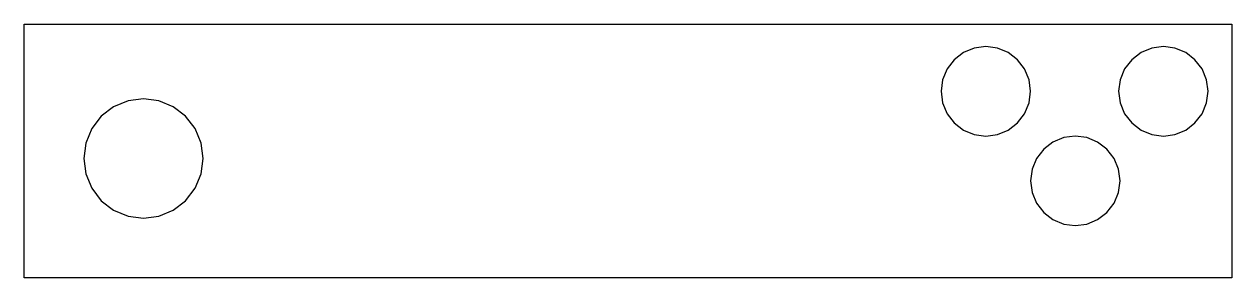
# Model space of a CAD drawing. Header units: metres. Extents: x -4.72 to 0.35, y 2.82 to 3.88.
import ezdxf

# ---------------------------------------------------------------- set-up
doc = ezdxf.new("R2010")
doc.units = ezdxf.units.M

msp = doc.modelspace()

# ---------------------------------------------------------------- linework, layer by layer
at = {"layer": 'Group#2'}
for points in [[(-4.7174, 3.878, 0), (0.3451, 3.878, 0), (0.3451, 2.8155, 0), (-4.7174, 2.8155, 0), (-4.7174, 3.878, 0)], [(-0.7347, 3.4156, 0), (-0.6862, 3.4092, 0), (-0.6376, 3.4156, 0), (-0.5924, 3.4344, 0), (-0.5536, 3.4642, 0), (-0.5238, 3.503, 0), (-0.5051, 3.5482, 0), (-0.4987, 3.5967, 0), (-0.5051, 3.6453, 0), (-0.5238, 3.6905, 0), (-0.5536, 3.7293, 0), (-0.5924, 3.7591, 0), (-0.6376, 3.7779, 0), (-0.6862, 3.7842, 0), (-0.7347, 3.7779, 0), (-0.7799, 3.7591, 0), (-0.8187, 3.7293, 0), (-0.8485, 3.6905, 0), (-0.8673, 3.6453, 0), (-0.8737, 3.5967, 0), (-0.8673, 3.5482, 0), (-0.8485, 3.503, 0), (-0.8187, 3.4642, 0), (-0.7799, 3.4344, 0), (-0.7347, 3.4156, 0)], [(0.1066, 3.7779, 0), (0.058, 3.7842, 0), (0.0095, 3.7779, 0), (-0.0357, 3.7591, 0), (-0.0745, 3.7293, 0), (-0.1043, 3.6905, 0), (-0.1231, 3.6453, 0), (-0.1295, 3.5967, 0), (-0.1231, 3.5482, 0), (-0.1043, 3.503, 0), (-0.0745, 3.4642, 0), (-0.0357, 3.4344, 0), (0.0095, 3.4156, 0), (0.058, 3.4092, 0), (0.1066, 3.4156, 0), (0.1518, 3.4344, 0), (0.1906, 3.4642, 0), (0.2204, 3.503, 0), (0.2392, 3.5482, 0), (0.2455, 3.5967, 0), (0.2392, 3.6453, 0), (0.2204, 3.6905, 0), (0.1906, 3.7293, 0), (0.1518, 3.7591, 0), (0.1066, 3.7779, 0)], [(-4.2174, 3.5655, 0), (-4.2821, 3.557, 0), (-4.3424, 3.532, 0), (-4.3942, 3.4923, 0), (-4.4339, 3.4405, 0), (-4.4589, 3.3802, 0), (-4.4674, 3.3155, 0), (-4.4589, 3.2508, 0), (-4.4339, 3.1905, 0), (-4.3942, 3.1387, 0), (-4.3424, 3.099, 0), (-4.2821, 3.074, 0), (-4.2174, 3.0655, 0), (-4.1527, 3.074, 0), (-4.0924, 3.099, 0), (-4.0406, 3.1387, 0), (-4.0009, 3.1905, 0), (-3.9759, 3.2508, 0), (-3.9674, 3.3155, 0), (-3.9759, 3.3802, 0), (-4.0009, 3.4405, 0), (-4.0406, 3.4923, 0), (-4.0924, 3.532, 0), (-4.1527, 3.557, 0), (-4.2174, 3.5655, 0)], [(-0.3112, 3.4092, 0), (-0.3597, 3.4029, 0), (-0.4049, 3.3841, 0), (-0.4437, 3.3543, 0), (-0.4735, 3.3155, 0), (-0.4923, 3.2703, 0), (-0.4987, 3.2217, 0), (-0.4923, 3.1732, 0), (-0.4735, 3.128, 0), (-0.4437, 3.0892, 0), (-0.4049, 3.0594, 0), (-0.3597, 3.0406, 0), (-0.3112, 3.0342, 0), (-0.2626, 3.0406, 0), (-0.2174, 3.0594, 0), (-0.1786, 3.0892, 0), (-0.1488, 3.128, 0), (-0.1301, 3.1732, 0), (-0.1237, 3.2217, 0), (-0.1301, 3.2703, 0), (-0.1488, 3.3155, 0), (-0.1786, 3.3543, 0), (-0.2174, 3.3841, 0), (-0.2626, 3.4029, 0), (-0.3112, 3.4092, 0)]]:
    msp.add_polyline3d(points, dxfattribs=at)

doc.saveas('drawing.dxf')
